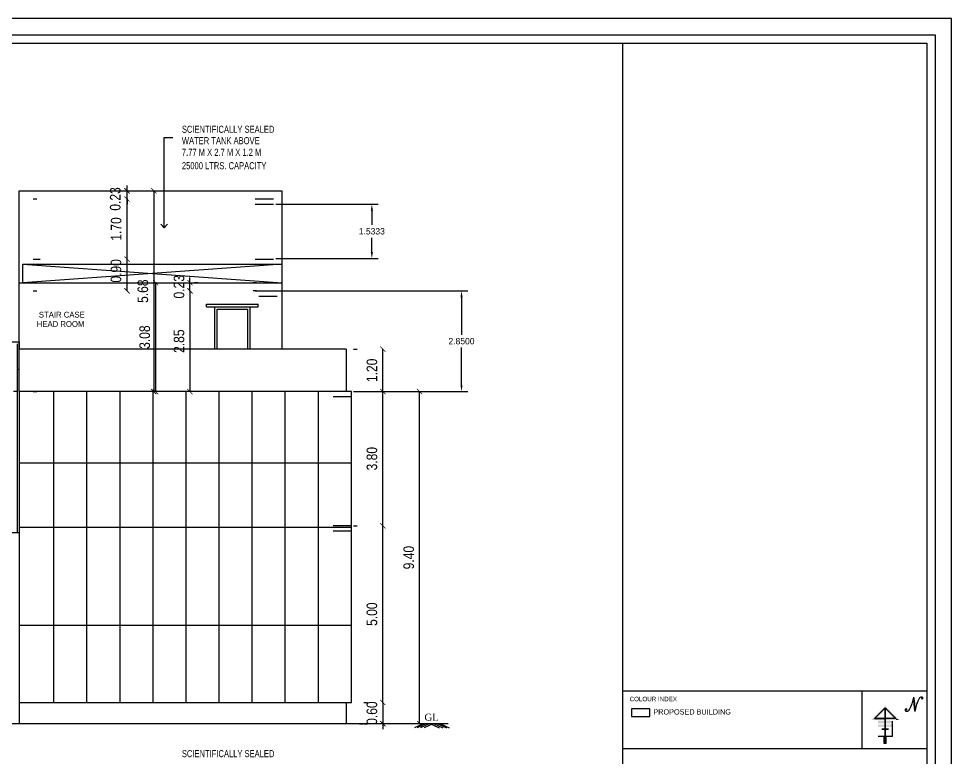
# Model space of a CAD drawing. Header units: metres. Extents: x 1422408 to 2267285, y 4015 to 80428.
# Drawn here: x 2267258.68 to 2267285.06, y 4051.35 to 4072.26 of the extents above; entities that cross this region are included whole.
import ezdxf
from ezdxf.enums import TextEntityAlignment as Align

# ---------------------------------------------------------------- set-up
doc = ezdxf.new("R2010")
doc.units = ezdxf.units.M
doc.header["$LTSCALE"] = 3.5
doc.header["$MEASUREMENT"] = 0
doc.linetypes.add('DOT2', pattern=[0.125, 0, -0.125])
doc.linetypes.add('HIDDEN', pattern=[0.375, 0.25, -0.125])
doc.layers.get('0').update_dxf_attribs({"linetype": 'CONTINUOUS'})
doc.layers.get('DEFPOINTS').update_dxf_attribs({"linetype": 'CONTINUOUS'})
for name, color, linetype in [('A-ANNO-TITLE', 7, 'CONTINUOUS'), ('BLK_1_CHIMNEY_HT', 91, 'CONTINUOUS'), ('BLK_1_ROOF_WATER_TANK_HT', 235, 'CONTINUOUS'), ('BLK_1_STAIR_HEADROOM', 55, 'CONTINUOUS'), ('DOOR', 8, 'CONTINUOUS'), ('DOORTEXT', 3, 'CONTINUOUS'), ('HAT', 15, 'CONTINUOUS'), ('HATCH', 15, 'CONTINUOUS'), ('ID', 3, 'CONTINUOUS'), ('TEXT', 4, 'CONTINUOUS'), ('TITLE', 7, 'CONTINUOUS'), ('WALL', 125, 'CONTINUOUS')]:
    doc.layers.add(name, color=color, linetype=linetype)
doc.styles.add('A', font='arial.ttf', dxfattribs={"width": 0.9, "height": 7.5})
doc.styles.add('DM', font='arial.ttf', dxfattribs={"width": 0.7, "height": 200})
doc.styles.add('GD', font='romantic.ttf')
doc.styles.add('ID', font='GOTHIC.TTF', dxfattribs={"width": 0.85})
doc.styles.add('SCRIPTC', font='scriptc_.ttf', dxfattribs={"height": 48})
doc.styles.add('USA TEXT', font='GOTHIC.TTF')
doc.dimstyles.new('1-100-ID', dxfattribs={"dimtxt": 0.3, "dimasz": 0.15, "dimexe": 0.1, "dimexo": 0.06, "dimgap": 0.15, "dimtad": 1, "dimzin": 3, "dimdsep": 46, "dimtxsty": 'ID', "dimblk": 'ARCHTICK', "dimcen": 0, "dimclrd": 252, "dimclre": 252, "dimclrt": 3, "dimadec": 0, "dimazin": 0, "dimtfac": 1, "dimtix": 1, "dimtmove": 2, "dimatfit": 3, "dimldrblk": 'OPEN90', "dimfxl": 0, "dimtolj": 1, "dimtzin": 0, "dimarcsym": 0})
doc.dimstyles.get("Standard").update_dxf_attribs({"dimtxt": 0.18, "dimasz": 0.18, "dimexe": 0.18, "dimexo": 0.0625, "dimgap": 0.09, "dimtad": 0, "dimtih": 1, "dimtoh": 1, "dimdec": 4, "dimzin": 0, "dimdsep": 46, "dimtxsty": 'Standard', "dimcen": 0.09, "dimadec": 0, "dimazin": 0, "dimtfac": 1, "dimtdec": 4, "dimtofl": 0, "dimtmove": 0, "dimatfit": 3, "dimfxl": 1, "dimtolj": 1, "dimtzin": 0, "dimarcsym": 0})

# ---------------------------------------------------------------- blocks, each defined once
blk = doc.blocks.new('_ArchTick')
at = {"color": 0, "linetype": 'ByBlock', "const_width": 0.15}
blk.add_lwpolyline([(-0.5, -0.5), (0.5, 0.5)], dxfattribs=at)
blk = doc.blocks.new('*D196')
at = {"layer": 'DEFPOINTS', "color": 0, "ltscale": 400, "transparency": 16777216}
for p in [(2267259.035, 4065.456), (2267261.748, 4065.456), (2267259.035, 4064.556)]:
    blk.add_point(p, dxfattribs=at)
at = {"layer": 'ID', "color": 252, "linetype": 'DOT2', "lineweight": -2, "ltscale": 400, "transparency": 16777216}
for p, q in [((2267259.095, 4065.456), (2267261.848, 4065.456)), ((2267259.095, 4064.556), (2267261.848, 4064.556))]:
    blk.add_line(p, q, dxfattribs=at)
at = {"layer": 'ID', "color": 252, "lineweight": -2, "ltscale": 400, "transparency": 16777216}
blk.add_line((2267261.748, 4064.556), (2267261.748, 4065.456), dxfattribs=at)
at = {"layer": 'ID', "color": 252, "lineweight": -2, "ltscale": 400, "transparency": 16777216, "xscale": 0.15, "yscale": 0.15, "zscale": 0.15}
for p, rotation in [((2267261.748, 4065.456), 90), ((2267261.748, 4064.556), 270)]:
    blk.add_blockref('_ArchTick', p, dxfattribs=dict(at, rotation=rotation))
at = {"layer": 'ID', "color": 3, "ltscale": 400, "transparency": 16777216, "insert": (2267261.437, 4065.12), "char_height": 0.3, "attachment_point": 5, "rotation": 90, "style": 'ID'}
blk.add_mtext('\\A1;0.90', dxfattribs=at)
blk = doc.blocks.new('_Open90')
at = {"color": 0, "linetype": 'ByBlock', "lineweight": -2}
for p, q in [((0, 0), (-1, 0)), ((-0.5, 0.5), (0, 0)), ((0, 0), (-0.5, -0.5))]:
    blk.add_line(p, q, dxfattribs=at)
blk = doc.blocks.new('*D197')
at = {"layer": 'DEFPOINTS', "color": 0, "ltscale": 400, "transparency": 16777216}
for p in [(2267259.035, 4067.156), (2267261.748, 4067.156), (2267259.135, 4065.456)]:
    blk.add_point(p, dxfattribs=at)
at = {"layer": 'ID', "color": 252, "linetype": 'DOT2', "lineweight": -2, "ltscale": 400, "transparency": 16777216}
for p, q in [((2267259.095, 4067.156), (2267261.848, 4067.156)), ((2267259.195, 4065.456), (2267261.848, 4065.456))]:
    blk.add_line(p, q, dxfattribs=at)
at = {"layer": 'ID', "color": 252, "lineweight": -2, "ltscale": 400, "transparency": 16777216}
blk.add_line((2267261.748, 4065.456), (2267261.748, 4067.156), dxfattribs=at)
at = {"layer": 'ID', "color": 252, "lineweight": -2, "ltscale": 400, "transparency": 16777216, "xscale": 0.15, "yscale": 0.15, "zscale": 0.15}
for p, rotation in [((2267261.748, 4067.156), 90), ((2267261.748, 4065.456), 270)]:
    blk.add_blockref('_ArchTick', p, dxfattribs=dict(at, rotation=rotation))
at = {"layer": 'ID', "color": 3, "ltscale": 400, "transparency": 16777216, "insert": (2267261.441, 4066.306), "char_height": 0.3, "attachment_point": 5, "rotation": 90, "style": 'ID'}
blk.add_mtext('\\A1;1.70', dxfattribs=at)
blk = doc.blocks.new('*D198')
at = {"layer": 'DEFPOINTS', "color": 0, "ltscale": 400, "transparency": 16777216}
for p in [(2267259.035, 4067.386), (2267261.748, 4067.386), (2267259.035, 4067.156)]:
    blk.add_point(p, dxfattribs=at)
at = {"layer": 'ID', "color": 252, "linetype": 'DOT2', "lineweight": -2, "ltscale": 400, "transparency": 16777216}
for p, q in [((2267259.095, 4067.386), (2267261.848, 4067.386)), ((2267259.095, 4067.156), (2267261.848, 4067.156))]:
    blk.add_line(p, q, dxfattribs=at)
at = {"layer": 'ID', "color": 252, "lineweight": -2, "ltscale": 400, "transparency": 16777216}
for p, q in [((2267261.748, 4067.386), (2267261.748, 4067.536)), ((2267261.748, 4067.156), (2267261.748, 4067.386)), ((2267261.748, 4067.156), (2267261.748, 4067.006))]:
    blk.add_line(p, q, dxfattribs=at)
at = {"layer": 'ID', "color": 252, "lineweight": -2, "ltscale": 400, "transparency": 16777216, "xscale": 0.15, "yscale": 0.15, "zscale": 0.15}
for p, rotation in [((2267261.748, 4067.386), 270), ((2267261.748, 4067.156), 90)]:
    blk.add_blockref('_ArchTick', p, dxfattribs=dict(at, rotation=rotation))
at = {"layer": 'ID', "color": 3, "ltscale": 400, "transparency": 16777216, "insert": (2267261.417, 4067.156), "char_height": 0.3, "attachment_point": 5, "rotation": 90, "style": 'ID'}
blk.add_mtext('\\A1;0.23', dxfattribs=at)
blk = doc.blocks.new('*D199')
at = {"layer": 'DEFPOINTS', "color": 0, "ltscale": 400, "transparency": 16777216}
for p in [(2267259.035, 4067.386), (2267259.035, 4061.706), (2267262.505, 4061.706)]:
    blk.add_point(p, dxfattribs=at)
at = {"layer": 'ID', "color": 252, "linetype": 'DOT2', "lineweight": -2, "ltscale": 400, "transparency": 16777216}
for p, q in [((2267259.095, 4067.386), (2267262.605, 4067.386)), ((2267259.095, 4061.706), (2267262.605, 4061.706))]:
    blk.add_line(p, q, dxfattribs=at)
at = {"layer": 'ID', "color": 252, "lineweight": -2, "ltscale": 400, "transparency": 16777216}
blk.add_line((2267262.505, 4067.386), (2267262.505, 4061.706), dxfattribs=at)
at = {"layer": 'ID', "color": 252, "lineweight": -2, "ltscale": 400, "transparency": 16777216, "xscale": 0.15, "yscale": 0.15, "zscale": 0.15}
for p, rotation in [((2267262.505, 4067.386), 90), ((2267262.505, 4061.706), 270)]:
    blk.add_blockref('_ArchTick', p, dxfattribs=dict(at, rotation=rotation))
at = {"layer": 'ID', "color": 3, "ltscale": 400, "transparency": 16777216, "insert": (2267262.197, 4064.546), "char_height": 0.3, "attachment_point": 5, "rotation": 90, "style": 'ID'}
blk.add_mtext('\\A1;5.68', dxfattribs=at)
blk = doc.blocks.new('*D200')
at = {"layer": 'DEFPOINTS', "color": 0, "ltscale": 400, "transparency": 16777216}
for p in [(2267265.475, 4064.556), (2267263.528, 4061.706), (2267265.475, 4061.706)]:
    blk.add_point(p, dxfattribs=at)
at = {"layer": 'ID', "color": 252, "linetype": 'DOT2', "lineweight": -2, "ltscale": 400, "transparency": 16777216}
for p, q in [((2267265.415, 4064.556), (2267263.428, 4064.556)), ((2267265.415, 4061.706), (2267263.428, 4061.706))]:
    blk.add_line(p, q, dxfattribs=at)
at = {"layer": 'ID', "color": 252, "lineweight": -2, "ltscale": 400, "transparency": 16777216}
blk.add_line((2267263.528, 4064.556), (2267263.528, 4061.706), dxfattribs=at)
at = {"layer": 'ID', "color": 252, "lineweight": -2, "ltscale": 400, "transparency": 16777216, "xscale": 0.15, "yscale": 0.15, "zscale": 0.15}
for p, rotation in [((2267263.528, 4064.556), 90), ((2267263.528, 4061.706), 270)]:
    blk.add_blockref('_ArchTick', p, dxfattribs=dict(at, rotation=rotation))
at = {"layer": 'ID', "color": 3, "ltscale": 400, "transparency": 16777216, "insert": (2267263.22, 4063.131), "char_height": 0.3, "attachment_point": 5, "rotation": 90, "style": 'ID'}
blk.add_mtext('\\A1;2.85', dxfattribs=at)
blk = doc.blocks.new('*D201')
at = {"layer": 'DEFPOINTS', "color": 0, "ltscale": 400, "transparency": 16777216}
for p in [(2267263.528, 4064.786), (2267265.475, 4064.786), (2267265.475, 4064.556)]:
    blk.add_point(p, dxfattribs=at)
at = {"layer": 'ID', "color": 252, "lineweight": -2, "ltscale": 400, "transparency": 16777216}
for p, q in [((2267263.528, 4064.786), (2267263.528, 4064.936)), ((2267263.528, 4064.556), (2267263.528, 4064.786)), ((2267263.528, 4064.556), (2267263.528, 4064.406))]:
    blk.add_line(p, q, dxfattribs=at)
at = {"layer": 'ID', "color": 252, "linetype": 'DOT2', "lineweight": -2, "ltscale": 400, "transparency": 16777216}
for p, q in [((2267265.415, 4064.786), (2267263.428, 4064.786)), ((2267265.415, 4064.556), (2267263.428, 4064.556))]:
    blk.add_line(p, q, dxfattribs=at)
at = {"layer": 'ID', "color": 252, "lineweight": -2, "ltscale": 400, "transparency": 16777216, "xscale": 0.15, "yscale": 0.15, "zscale": 0.15}
for p, rotation in [((2267263.528, 4064.786), 270), ((2267263.528, 4064.556), 90)]:
    blk.add_blockref('_ArchTick', p, dxfattribs=dict(at, rotation=rotation))
at = {"layer": 'ID', "color": 3, "ltscale": 400, "transparency": 16777216, "insert": (2267263.22, 4064.671), "char_height": 0.3, "attachment_point": 5, "rotation": 90, "style": 'ID'}
blk.add_mtext('\\A1;0.23', dxfattribs=at)
blk = doc.blocks.new('*D202')
at = {"layer": 'DEFPOINTS', "color": 0, "ltscale": 400, "transparency": 16777216}
for p in [(2267263.815, 4064.786), (2267262.557, 4061.706), (2267263.815, 4061.706)]:
    blk.add_point(p, dxfattribs=at)
at = {"layer": 'ID', "color": 252, "linetype": 'DOT2', "lineweight": -2, "ltscale": 400, "transparency": 16777216}
for p, q in [((2267263.755, 4064.786), (2267262.457, 4064.786)), ((2267263.755, 4061.706), (2267262.457, 4061.706))]:
    blk.add_line(p, q, dxfattribs=at)
at = {"layer": 'ID', "color": 252, "lineweight": -2, "ltscale": 400, "transparency": 16777216}
blk.add_line((2267262.557, 4064.786), (2267262.557, 4061.706), dxfattribs=at)
at = {"layer": 'ID', "color": 252, "lineweight": -2, "ltscale": 400, "transparency": 16777216, "xscale": 0.15, "yscale": 0.15, "zscale": 0.15}
for p, rotation in [((2267262.557, 4064.786), 90), ((2267262.557, 4061.706), 270)]:
    blk.add_blockref('_ArchTick', p, dxfattribs=dict(at, rotation=rotation))
at = {"layer": 'ID', "color": 3, "ltscale": 400, "transparency": 16777216, "insert": (2267262.25, 4063.246), "char_height": 0.3, "attachment_point": 5, "rotation": 90, "style": 'ID'}
blk.add_mtext('\\A1;3.08', dxfattribs=at)
blk = doc.blocks.new('*D205')
at = {"layer": 'DEFPOINTS', "color": 0, "ltscale": 400, "transparency": 16777216}
for p in [(2267268.39, 4052.906), (2267268.39, 4052.306), (2267268.984, 4052.306)]:
    blk.add_point(p, dxfattribs=at)
at = {"layer": 'ID', "color": 252, "lineweight": -2, "ltscale": 400, "transparency": 16777216}
for p, q in [((2267268.984, 4052.906), (2267268.984, 4053.056)), ((2267268.984, 4052.906), (2267268.984, 4052.306)), ((2267268.984, 4052.306), (2267268.984, 4052.156))]:
    blk.add_line(p, q, dxfattribs=at)
at = {"layer": 'ID', "color": 252, "linetype": 'DOT2', "lineweight": -2, "ltscale": 400, "transparency": 16777216}
for p, q in [((2267268.45, 4052.906), (2267269.084, 4052.906)), ((2267268.45, 4052.306), (2267269.084, 4052.306))]:
    blk.add_line(p, q, dxfattribs=at)
at = {"layer": 'ID', "color": 252, "lineweight": -2, "ltscale": 400, "transparency": 16777216, "xscale": 0.15, "yscale": 0.15, "zscale": 0.15}
for p, rotation in [((2267268.984, 4052.906), 270), ((2267268.984, 4052.306), 90)]:
    blk.add_blockref('_ArchTick', p, dxfattribs=dict(at, rotation=rotation))
at = {"layer": 'ID', "color": 3, "ltscale": 400, "transparency": 16777216, "insert": (2267268.676, 4052.606), "char_height": 0.3, "attachment_point": 5, "rotation": 90, "style": 'ID'}
blk.add_mtext('\\A1;0.60', dxfattribs=at)
blk = doc.blocks.new('*D206')
at = {"layer": 'DEFPOINTS', "color": 0, "ltscale": 400, "transparency": 16777216}
for p in [(2267268.096, 4057.906), (2267268.984, 4057.906), (2267268.39, 4052.906)]:
    blk.add_point(p, dxfattribs=at)
at = {"layer": 'ID', "color": 252, "linetype": 'DOT2', "lineweight": -2, "ltscale": 400, "transparency": 16777216}
for p, q in [((2267268.156, 4057.906), (2267269.084, 4057.906)), ((2267268.45, 4052.906), (2267269.084, 4052.906))]:
    blk.add_line(p, q, dxfattribs=at)
at = {"layer": 'ID', "color": 252, "lineweight": -2, "ltscale": 400, "transparency": 16777216}
blk.add_line((2267268.984, 4052.906), (2267268.984, 4057.906), dxfattribs=at)
at = {"layer": 'ID', "color": 252, "lineweight": -2, "ltscale": 400, "transparency": 16777216, "xscale": 0.15, "yscale": 0.15, "zscale": 0.15}
for p, rotation in [((2267268.984, 4057.906), 90), ((2267268.984, 4052.906), 270)]:
    blk.add_blockref('_ArchTick', p, dxfattribs=dict(at, rotation=rotation))
at = {"layer": 'ID', "color": 3, "ltscale": 400, "transparency": 16777216, "insert": (2267268.676, 4055.406), "char_height": 0.3, "attachment_point": 5, "rotation": 90, "style": 'ID'}
blk.add_mtext('\\A1;5.00', dxfattribs=at)
blk = doc.blocks.new('*D207')
at = {"layer": 'DEFPOINTS', "color": 0, "ltscale": 400, "transparency": 16777216}
for p in [(2267268.096, 4061.706), (2267268.984, 4061.706), (2267268.096, 4057.906)]:
    blk.add_point(p, dxfattribs=at)
at = {"layer": 'ID', "color": 252, "linetype": 'DOT2', "lineweight": -2, "ltscale": 400, "transparency": 16777216}
for p, q in [((2267268.156, 4061.706), (2267269.084, 4061.706)), ((2267268.156, 4057.906), (2267269.084, 4057.906))]:
    blk.add_line(p, q, dxfattribs=at)
at = {"layer": 'ID', "color": 252, "lineweight": -2, "ltscale": 400, "transparency": 16777216}
blk.add_line((2267268.984, 4057.906), (2267268.984, 4061.706), dxfattribs=at)
at = {"layer": 'ID', "color": 252, "lineweight": -2, "ltscale": 400, "transparency": 16777216, "xscale": 0.15, "yscale": 0.15, "zscale": 0.15}
for p, rotation in [((2267268.984, 4061.706), 90), ((2267268.984, 4057.906), 270)]:
    blk.add_blockref('_ArchTick', p, dxfattribs=dict(at, rotation=rotation))
at = {"layer": 'ID', "color": 3, "ltscale": 400, "transparency": 16777216, "insert": (2267268.676, 4059.806), "char_height": 0.3, "attachment_point": 5, "rotation": 90, "style": 'ID'}
blk.add_mtext('\\A1;3.80', dxfattribs=at)
blk = doc.blocks.new('*D208')
at = {"layer": 'DEFPOINTS', "color": 0, "ltscale": 400, "transparency": 16777216}
for p in [(2267268.096, 4062.906), (2267268.984, 4062.906), (2267268.096, 4061.706)]:
    blk.add_point(p, dxfattribs=at)
at = {"layer": 'ID', "color": 252, "linetype": 'DOT2', "lineweight": -2, "ltscale": 400, "transparency": 16777216}
for p, q in [((2267268.156, 4062.906), (2267269.084, 4062.906)), ((2267268.156, 4061.706), (2267269.084, 4061.706))]:
    blk.add_line(p, q, dxfattribs=at)
at = {"layer": 'ID', "color": 252, "lineweight": -2, "ltscale": 400, "transparency": 16777216}
blk.add_line((2267268.984, 4061.706), (2267268.984, 4062.906), dxfattribs=at)
at = {"layer": 'ID', "color": 252, "lineweight": -2, "ltscale": 400, "transparency": 16777216, "xscale": 0.15, "yscale": 0.15, "zscale": 0.15}
for p, rotation in [((2267268.984, 4062.906), 90), ((2267268.984, 4061.706), 270)]:
    blk.add_blockref('_ArchTick', p, dxfattribs=dict(at, rotation=rotation))
at = {"layer": 'ID', "color": 3, "ltscale": 400, "transparency": 16777216, "insert": (2267268.676, 4062.306), "char_height": 0.3, "attachment_point": 5, "rotation": 90, "style": 'ID'}
blk.add_mtext('\\A1;1.20', dxfattribs=at)
blk = doc.blocks.new('*D209')
at = {"layer": 'DEFPOINTS', "color": 0, "ltscale": 400, "transparency": 16777216}
for p in [(2267268.246, 4061.706), (2267270.024, 4061.706), (2267268.26, 4052.306)]:
    blk.add_point(p, dxfattribs=at)
at = {"layer": 'ID', "color": 252, "linetype": 'DOT2', "lineweight": -2, "ltscale": 400, "transparency": 16777216}
for p, q in [((2267268.306, 4061.706), (2267270.124, 4061.706)), ((2267268.32, 4052.306), (2267270.124, 4052.306))]:
    blk.add_line(p, q, dxfattribs=at)
at = {"layer": 'ID', "color": 252, "lineweight": -2, "ltscale": 400, "transparency": 16777216}
blk.add_line((2267270.024, 4052.306), (2267270.024, 4061.706), dxfattribs=at)
at = {"layer": 'ID', "color": 252, "lineweight": -2, "ltscale": 400, "transparency": 16777216, "xscale": 0.15, "yscale": 0.15, "zscale": 0.15}
for p, rotation in [((2267270.024, 4061.706), 90), ((2267270.024, 4052.306), 270)]:
    blk.add_blockref('_ArchTick', p, dxfattribs=dict(at, rotation=rotation))
at = {"layer": 'ID', "color": 3, "ltscale": 400, "transparency": 16777216, "insert": (2267269.717, 4057.006), "char_height": 0.3, "attachment_point": 5, "rotation": 90, "style": 'ID'}
blk.add_mtext('\\A1;9.40', dxfattribs=at)
blk = doc.blocks.new('*D323')
at = {"layer": 'BLK_1_STAIR_HEADROOM', "color": 0, "lineweight": -2, "transparency": 16777216}
for p, q in [((2267265.954, 4064.556), (2267271.389, 4064.556)), ((2267271.209, 4064.376), (2267271.209, 4063.311)), ((2267271.209, 4061.886), (2267271.209, 4062.951)), ((2267268.159, 4061.706), (2267271.389, 4061.706))]:
    blk.add_line(p, q, dxfattribs=at)
at = {"layer": 'BLK_1_STAIR_HEADROOM', "color": 0, "transparency": 16777216}
for points in [[(2267271.179, 4064.376), (2267271.239, 4064.376), (2267271.209, 4064.556)], [(2267271.179, 4061.886), (2267271.239, 4061.886), (2267271.209, 4061.706)]]:
    blk.add_solid(points, dxfattribs=at)
at = {"layer": 'DEFPOINTS', "color": 0, "transparency": 16777216}
for p in [(2267265.891, 4064.556), (2267271.209, 4064.556), (2267268.096, 4061.706)]:
    blk.add_point(p, dxfattribs=at)
at = {"layer": 'BLK_1_STAIR_HEADROOM', "color": 0, "transparency": 16777216, "insert": (2267271.209, 4063.131), "char_height": 0.18, "attachment_point": 5}
blk.add_mtext('\\A1;2.8500', dxfattribs=at)
blk = doc.blocks.new('*D329')
at = {"layer": 'BLK_1_ROOF_WATER_TANK_HT', "color": 0, "lineweight": -2, "transparency": 16777216}
for p, q in [((2267265.954, 4067.006), (2267268.853, 4067.006)), ((2267268.673, 4066.826), (2267268.673, 4066.42)), ((2267268.673, 4065.653), (2267268.673, 4066.06)), ((2267265.954, 4065.473), (2267268.853, 4065.473))]:
    blk.add_line(p, q, dxfattribs=at)
at = {"layer": 'BLK_1_ROOF_WATER_TANK_HT', "color": 0, "transparency": 16777216}
for points in [[(2267268.643, 4066.826), (2267268.703, 4066.826), (2267268.673, 4067.006)], [(2267268.643, 4065.653), (2267268.703, 4065.653), (2267268.673, 4065.473)]]:
    blk.add_solid(points, dxfattribs=at)
at = {"layer": 'DEFPOINTS', "color": 0, "transparency": 16777216}
for p in [(2267265.891, 4067.006), (2267268.673, 4067.006), (2267265.891, 4065.473)]:
    blk.add_point(p, dxfattribs=at)
at = {"layer": 'BLK_1_ROOF_WATER_TANK_HT', "color": 0, "transparency": 16777216, "insert": (2267268.673, 4066.24), "char_height": 0.18, "attachment_point": 5}
blk.add_mtext('\\A1;1.5333', dxfattribs=at)
blk = doc.blocks.new('*D356')
at = {"layer": 'BLK_1_CHIMNEY_HT', "color": 0, "linetype": 'DOT2', "lineweight": -2, "ltscale": 400, "transparency": 16777216}
for p, q in [((2267252.558, 4063.917), (2267255.641, 4063.917)), ((2267258.633, 4061.706), (2267255.281, 4061.706))]:
    blk.add_line(p, q, dxfattribs=at)
at = {"layer": 'BLK_1_CHIMNEY_HT', "color": 0, "lineweight": -2, "ltscale": 400, "transparency": 16777216}
for p, q in [((2267255.461, 4063.737), (2267255.461, 4062.992)), ((2267255.461, 4061.886), (2267255.461, 4062.632))]:
    blk.add_line(p, q, dxfattribs=at)
at = {"layer": 'BLK_1_CHIMNEY_HT', "color": 0, "ltscale": 400, "transparency": 16777216}
for points in [[(2267255.431, 4063.737), (2267255.491, 4063.737), (2267255.461, 4063.917)], [(2267255.431, 4061.886), (2267255.491, 4061.886), (2267255.461, 4061.706)]]:
    blk.add_solid(points, dxfattribs=at)
at = {"layer": 'DEFPOINTS', "color": 0, "ltscale": 400, "transparency": 16777216}
for p in [(2267252.496, 4063.917), (2267255.461, 4061.706), (2267258.696, 4061.706)]:
    blk.add_point(p, dxfattribs=at)
at = {"layer": 'BLK_1_CHIMNEY_HT', "color": 0, "ltscale": 400, "transparency": 16777216, "insert": (2267255.461, 4062.812), "char_height": 0.18, "attachment_point": 5}
blk.add_mtext('\\A1;2.2105', dxfattribs=at)

msp = doc.modelspace()

# ---------------------------------------------------------------- hatches: boundary and pattern name
at = {"layer": 'HATCH'}
h = msp.add_hatch(dxfattribs=at)
h.set_pattern_fill('ANSI31', color=256, scale=2.5, angle=45, style=0)
h.set_pattern_definition([(90, (2265721.77104, 3921.26255), (-0.3125, 1e-16), [])])
h.paths.add_polyline_path([(2267256.53882, 4060.33141), (2267257.93882, 4060.33141), (2267257.93882, 4058.83141), (2267256.53882, 4058.83141)], flags=16)
h.paths.add_polyline_path([(2267253.85541, 4060.33141), (2267255.25541, 4060.33141), (2267255.25541, 4058.83141), (2267253.85541, 4058.83141)], flags=16)
h.paths.add_polyline_path([(2267251.23513, 4060.33141), (2267252.63513, 4060.33141), (2267252.63513, 4058.83141), (2267251.23513, 4058.83141)], flags=16)
h.paths.add_polyline_path([(2267248.55171, 4060.33141), (2267249.95171, 4060.33141), (2267249.95171, 4058.83141), (2267248.55171, 4058.83141)], flags=16)
h.paths.add_polyline_path([(2267245.41845, 4060.33141), (2267246.81845, 4060.33141), (2267246.81845, 4058.83141), (2267245.41845, 4058.83141)], flags=16)
h.paths.add_polyline_path([(2267242.95275, 4060.33141), (2267244.35275, 4060.33141), (2267244.35275, 4058.83141), (2267242.95275, 4058.83141)], flags=16)
h.paths.add_polyline_path([(2267258.69573, 4057.70641), (2267258.69573, 4063.05641), (2267241.37573, 4063.05641), (2267241.37573, 4057.70641)])

# ---------------------------------------------------------------- linework, layer by layer
for p, q in [((2267282.88965, 4052.45254), (2267283.19254, 4052.75542)), ((2267283.19254, 4052.75542), (2267283.49542, 4052.45254)), ((2267282.88965, 4052.45254), (2267283.19254, 4052.45254)), ((2267283.49542, 4052.45254), (2267282.88965, 4052.45254)), ((2267283.19254, 4052.45254), (2267283.19254, 4051.74582))]:
    msp.add_line(p, q)
at = {"color": 1}
for p, q in [((2267283.39446, 4051.94774), (2267283.39446, 4052.38033)), ((2267283.39446, 4051.94774), (2267282.99061, 4051.94774)), ((2267283.1673, 4051.74582), (2267283.1673, 4051.94774)), ((2267283.21778, 4051.74582), (2267283.1673, 4051.74582)), ((2267283.21778, 4051.74582), (2267283.21778, 4051.94774))]:
    msp.add_line(p, q, dxfattribs=at)
at = {"const_width": 0.05048}
msp.add_lwpolyline([(2267283.19254, 4051.94774), (2267283.19254, 4052.75482)], dxfattribs=at)
for points in [[(2267282.79825, 4052.41468), (2267282.98106, 4052.4904), (2267283.19254, 4052.80896), (2267283.19254, 4052.70188)], [(2267283.19254, 4052.80896), (2267283.19254, 4052.70188), (2267283.58682, 4052.41468), (2267283.40401, 4052.4904)], [(2267283.49542, 4052.41468), (2267283.49542, 4052.4904), (2267282.79825, 4052.41468), (2267282.98106, 4052.4904)], [(2267282.99061, 4052.31372), (2267282.99061, 4052.38944), (2267282.99061, 4052.31372), (2267282.99061, 4052.38944)], [(2267283.39446, 4052.31372), (2267283.39446, 4052.38944), (2267282.99061, 4052.31372), (2267282.99061, 4052.38944)], [(2267282.99061, 4052.22538), (2267282.99061, 4052.27586), (2267282.99061, 4052.22538), (2267282.99061, 4052.27586)], [(2267283.39446, 4052.22538), (2267283.39446, 4052.27586), (2267282.99061, 4052.22538), (2267282.99061, 4052.27586)], [(2267283.58682, 4052.41468), (2267283.40401, 4052.4904), (2267283.49542, 4052.41468), (2267283.49542, 4052.4904)], [(2267283.09157, 4052.12442), (2267283.09157, 4052.1749), (2267283.09157, 4052.12442), (2267283.09157, 4052.1749)], [(2267283.2935, 4052.12442), (2267283.2935, 4052.1749), (2267283.09157, 4052.12442), (2267283.09157, 4052.1749)]]:
    msp.add_trace(points)
at = {"color": 1}
msp.add_trace([(2267282.99061, 4051.94774), (2267282.99061, 4052.35158), (2267282.99061, 4051.94774), (2267282.99061, 4052.35158)], dxfattribs=at)
at = {"layer": 'DOORTEXT', "linetype": 'Continuous'}
for p, q in [((2267270.1226, 4052.30641), (2267269.8771, 4052.18745)), ((2267270.1991, 4052.30641), (2267269.9536, 4052.18745)), ((2267270.2971, 4052.30641), (2267270.0516, 4052.18745)), ((2267270.4006, 4052.30641), (2267270.1551, 4052.18745)), ((2267270.3356, 4052.30641), (2267270.5811, 4052.18745)), ((2267270.4391, 4052.30641), (2267270.6846, 4052.18745)), ((2267270.5371, 4052.30641), (2267270.7826, 4052.18745)), ((2267270.6136, 4052.30641), (2267270.8591, 4052.18745))]:
    msp.add_line(p, q, dxfattribs=at)
at = {"layer": 'HAT'}
msp.add_lwpolyline([(2267285.06331, 4072.25869), (2267225.14206, 4072.25869), (2267225.14206, 4029.93619), (2267285.06331, 4029.93619)], close=True, dxfattribs=at)
at = {"layer": 'TITLE', "color": 0}
for p, q in [((2267275.75827, 4071.56896), (2267275.75827, 4030.62593)), ((2267275.75827, 4071.56896), (2267275.75827, 4030.62593)), ((2267275.75827, 4053.23982), (2267284.37357, 4053.23982)), ((2267282.52911, 4053.23982), (2267282.52911, 4051.60024)), ((2267275.75827, 4051.60024), (2267275.75827, 4030.62593)), ((2267275.75827, 4051.60024), (2267284.37357, 4051.60024))]:
    msp.add_line(p, q, dxfattribs=at)
for points in [[(2267225.60188, 4071.79887), (2267284.60349, 4071.79887), (2267284.60349, 4030.39602), (2267225.60188, 4030.39602)], [(2267225.83179, 4071.56896), (2267284.37357, 4071.56896), (2267284.37357, 4030.62593), (2267225.83179, 4030.62593)], [(2267276.01994, 4052.51367), (2267276.53637, 4052.51367), (2267276.53637, 4052.72969), (2267276.01994, 4052.72969)]]:
    msp.add_lwpolyline(points, close=True, dxfattribs=at)
at = {"layer": 'WALL', "color": 250, "ltscale": 400}
for p, q in [((2267258.69573, 4067.38641), (2267266.13498, 4067.38641)), ((2267258.69573, 4062.19093), (2267258.69573, 4067.38641)), ((2267266.13498, 4062.90641), (2267266.13498, 4067.38641)), ((2267258.80498, 4065.30641), (2267266.13498, 4065.30641)), ((2267258.80498, 4064.78641), (2267258.80498, 4065.30641)), ((2267258.69573, 4064.78641), (2267266.13498, 4064.78641)), ((2267258.80498, 4064.78641), (2267266.13498, 4064.78641)), ((2267263.99936, 4064.18141), (2267265.45936, 4064.18141)), ((2267263.99936, 4064.10641), (2267263.99936, 4064.18141)), ((2267265.45936, 4064.10641), (2267265.45936, 4064.18141)), ((2267263.99936, 4064.10641), (2267265.45936, 4064.10641)), ((2267264.22936, 4062.90641), (2267264.22936, 4064.10641)), ((2267264.29436, 4064.04141), (2267265.16436, 4064.04141)), ((2267264.29436, 4062.90641), (2267264.29436, 4064.04141)), ((2267265.16436, 4062.90641), (2267265.16436, 4064.04141)), ((2267265.22936, 4062.90641), (2267265.22936, 4064.10641))]:
    msp.add_line(p, q, dxfattribs=at)
at = {"layer": 'WALL', "color": 250, "linetype": 'HIDDEN', "ltscale": 80}
for p, q in [((2267265.37501, 4067.15641), (2267265.89143, 4067.15641)), ((2267265.37501, 4067.00641), (2267265.89143, 4067.00641)), ((2267265.37501, 4065.45641), (2267265.89143, 4065.45641)), ((2267258.80498, 4065.30641), (2267266.13498, 4064.78641)), ((2267266.13498, 4065.30641), (2267258.80498, 4064.78641)), ((2267265.37501, 4065.30641), (2267265.89143, 4065.30641)), ((2267265.37501, 4064.55641), (2267265.89143, 4064.55641)), ((2267265.47501, 4064.55641), (2267265.99143, 4064.55641)), ((2267265.47501, 4064.40641), (2267265.99143, 4064.40641)), ((2267268.09637, 4061.70641), (2267267.57994, 4061.70641)), ((2267268.09637, 4061.55641), (2267267.57994, 4061.55641)), ((2267268.09637, 4057.90641), (2267267.57994, 4057.90641)), ((2267268.09637, 4057.75641), (2267267.57994, 4057.75641))]:
    msp.add_line(p, q, dxfattribs=at)
at = {"layer": 'WALL', "color": 251, "ltscale": 400}
for p, q in [((2267267.94637, 4062.90641), (2267258.69573, 4062.90641)), ((2267258.69573, 4061.70641), (2267258.69573, 4062.90641)), ((2267267.94637, 4062.90641), (2267267.94637, 4061.70641)), ((2267258.69573, 4052.90641), (2267258.69573, 4052.30641)), ((2267267.94637, 4052.90641), (2267267.94637, 4052.30641))]:
    msp.add_line(p, q, dxfattribs=at)
at = {"layer": 'WALL', "color": 250, "linetype": 'HIDDEN', "ltscale": 400}
msp.add_line((2267258.66973, 4062.33786), (2267258.69573, 4062.33786), dxfattribs=at)
at = {"layer": 'WALL', "color": 4, "ltscale": 400}
for p, q in [((2267258.69573, 4061.70641), (2267258.69573, 4052.90641)), ((2267268.09637, 4061.70641), (2267258.69573, 4061.70641)), ((2267259.67938, 4052.90641), (2267259.67938, 4061.70641)), ((2267260.6146, 4052.90641), (2267260.6146, 4061.70641)), ((2267261.54982, 4052.90641), (2267261.54982, 4061.70641)), ((2267262.48504, 4052.90641), (2267262.48504, 4061.70641)), ((2267263.42026, 4052.90641), (2267263.42026, 4061.70641)), ((2267264.35548, 4052.90641), (2267264.35548, 4061.70641)), ((2267265.29071, 4052.90641), (2267265.29071, 4061.70641)), ((2267266.22593, 4052.90641), (2267266.22593, 4061.70641)), ((2267267.16115, 4052.90641), (2267267.16115, 4061.70641)), ((2267268.09637, 4052.90641), (2267268.09637, 4061.70641)), ((2267268.09637, 4059.68141), (2267258.69573, 4059.68141)), ((2267268.09637, 4057.85641), (2267258.69573, 4057.85641)), ((2267268.09637, 4055.08141), (2267258.69573, 4055.08141)), ((2267258.69573, 4052.90641), (2267268.09637, 4052.90641))]:
    msp.add_line(p, q, dxfattribs=at)
at = {"layer": 'WALL', "color": 7, "ltscale": 400}
msp.add_line((2267270.83042, 4052.30641), (2267230.97697, 4052.30641), dxfattribs=at)
at = {"layer": 'WALL', "color": 251, "ltscale": 400}
for points in [[(2267262.80129, 4066.33628), (2267262.80129, 4068.89102), (2267263.04245, 4068.89102)], [(2267262.80129, 4066.33628), (2267262.70791, 4066.44088)], [(2267262.80129, 4066.33628), (2267262.89467, 4066.44088)]]:
    msp.add_lwpolyline(points, dxfattribs=at)
at = {"layer": 'WALL', "ltscale": 400}
msp.add_lwpolyline([(2267258.69573, 4061.70641), (2267258.69573, 4057.70641), (2267241.37573, 4057.70641), (2267241.37573, 4063.11041), (2267258.69573, 4063.11041), (2267258.69573, 4062.91041)], dxfattribs=at)

# ---------------------------------------------------------------- texts
at = {"style": 'SCRIPTC'}
msp.add_text('N', height=0.40384, dxfattribs=at).set_placement((2267284.00273, 4052.65557), align=Align.CENTER)
at = {"color": 5, "linetype": 'Continuous', "style": 'GD'}
msp.add_text('GL', height=0.2, dxfattribs=at).set_placement((2267270.16161, 4052.38895))
at = {"layer": 'A-ANNO-TITLE', "style": 'USA TEXT'}
for s, p in [('STAIR CASE', (2267259.25464, 4063.80006)), (' HEAD ROOM', (2267259.13492, 4063.5364))]:
    msp.add_text(s, height=0.1634, dxfattribs=at).set_placement(p)
at = {"layer": 'DOOR', "style": 'DM', "width": 0.9}
msp.add_text('PROPOSED BUILDING', height=0.1497122, dxfattribs=at).set_placement((2267276.63565, 4052.56643))
at = {"layer": 'TEXT', "style": 'USA TEXT', "width": 0.8}
for s, p in [('SCIENTIFICALLY SEALED', (2267263.30035, 4069.0276)), ('WATER TANK ABOVE', (2267263.30035, 4068.70554)), ('7.77 M X 2.7 M X 1.2 M', (2267263.30035, 4068.37632)), ('25000 LTRS. CAPACITY', (2267263.30035, 4067.99749)), ('SCIENTIFICALLY SEALED', (2267263.30035, 4051.35926))]:
    msp.add_text(s, height=0.2, dxfattribs=at).set_placement(p)
at = {"layer": 'TITLE', "color": 3, "style": 'A', "width": 0.8}
msp.add_text('COLOUR INDEX', height=0.1262008, dxfattribs=at).set_placement((2267275.96341, 4052.94247))

# ---------------------------------------------------------------- dimensions: what is measured, and where the dimension line sits
at = {"layer": 'BLK_1_CHIMNEY_HT', "ltscale": 400}
dim = msp.add_linear_dim(base=(2267255.46106, 4061.70641), p1=(2267252.49592, 4063.91692), p2=(2267258.69573, 4061.70641), angle=90, dimstyle='Standard', override={"dimfxl": 0}, dxfattribs=at)
dim.commit()
dim.dimension.update_dxf_attribs({"geometry": '*D356', "text_midpoint": (2267255.46106, 4062.81166)})
at = {"layer": 'BLK_1_ROOF_WATER_TANK_HT'}
dim = msp.add_linear_dim(base=(2267268.67263, 4067.00641), p1=(2267265.89143, 4065.47308), p2=(2267265.89143, 4067.00641), angle=90, dimstyle='Standard', override={"dimscale": 1}, dxfattribs=at)
dim.commit()
dim.dimension.update_dxf_attribs({"geometry": '*D329', "text_midpoint": (2267268.67263, 4066.23975)})
at = {"layer": 'BLK_1_STAIR_HEADROOM', "color": 1}
dim = msp.add_linear_dim(base=(2267271.20926, 4064.55641), p1=(2267268.09637, 4061.70641), p2=(2267265.89143, 4064.55641), angle=90, dimstyle='Standard', override={"dimscale": 1, "dimfxl": 0}, dxfattribs=at)
dim.commit()
dim.dimension.update_dxf_attribs({"geometry": '*D323', "text_midpoint": (2267271.20926, 4063.13141)})
at = {"layer": 'ID', "ltscale": 400}
for base, p1, p2, picture, middle in [((2267261.74832, 4067.38641), (2267259.0348, 4067.15641), (2267259.0348, 4067.38641), '*D198', (2267261.41698, 4067.15641)), ((2267261.74832, 4065.45641), (2267259.0348, 4064.55641), (2267259.0348, 4065.45641), '*D196', (2267261.4366, 4065.11972))]:
    dim = msp.add_linear_dim(base=base, p1=p1, p2=p2, angle=90, dimstyle='1-100-ID', dxfattribs=at)
    dim.commit()
    dim.dimension.update_dxf_attribs({"geometry": picture, "text_midpoint": middle, "dimtype": 160})
for base, p1, p2, picture, middle in [((2267262.50468, 4061.70641), (2267259.0348, 4067.38641), (2267259.0348, 4061.70641), '*D199', (2267262.19713, 4064.54641)), ((2267261.74832, 4067.15641), (2267259.1348, 4065.45641), (2267259.0348, 4067.15641), '*D197', (2267261.44078, 4066.30641)), ((2267263.52795, 4064.78641), (2267265.47501, 4064.55641), (2267265.47501, 4064.78641), '*D201', (2267263.2204, 4064.67141)), ((2267262.55728, 4061.70641), (2267263.81453, 4064.78641), (2267263.81453, 4061.70641), '*D202', (2267262.24973, 4063.24641)), ((2267263.52795, 4061.70641), (2267265.47501, 4064.55641), (2267265.47501, 4061.70641), '*D200', (2267263.2204, 4063.13141)), ((2267268.9835, 4062.90641), (2267268.09637, 4061.70641), (2267268.09637, 4062.90641), '*D208', (2267268.67596, 4062.30641)), ((2267268.9835, 4061.70641), (2267268.09637, 4057.90641), (2267268.09637, 4061.70641), '*D207', (2267268.67596, 4059.80641)), ((2267270.02431, 4061.70641), (2267268.25976, 4052.30641), (2267268.24637, 4061.70641), '*D209', (2267269.71676, 4057.00641)), ((2267268.9835, 4057.90641), (2267268.39041, 4052.90641), (2267268.09637, 4057.90641), '*D206', (2267268.67596, 4055.40641)), ((2267268.9835, 4052.30641), (2267268.39041, 4052.90641), (2267268.39041, 4052.30641), '*D205', (2267268.67596, 4052.60641))]:
    dim = msp.add_linear_dim(base=base, p1=p1, p2=p2, angle=90, dimstyle='1-100-ID', dxfattribs=at)
    dim.commit()
    dim.dimension.update_dxf_attribs({"geometry": picture, "text_midpoint": middle})

doc.saveas('drawing.dxf')
